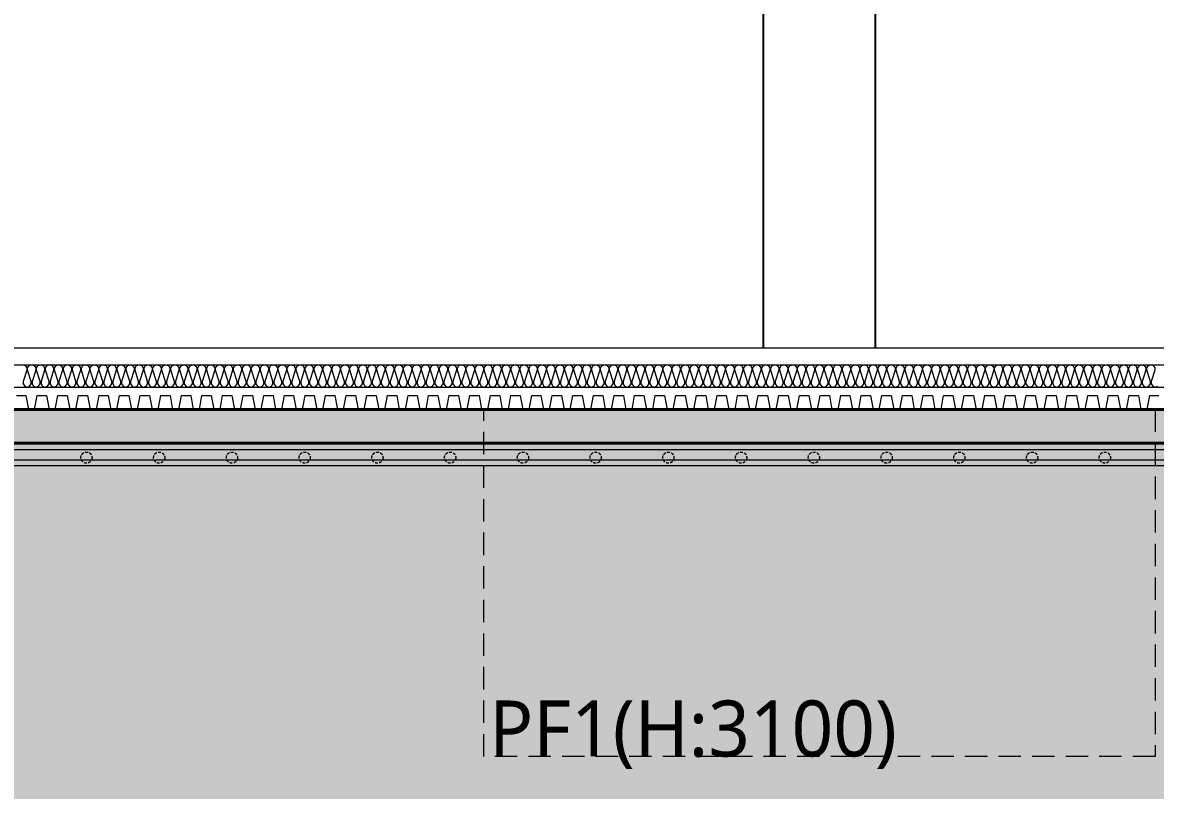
# Model space of a CAD drawing. Header units: millimetres. Extents: x 0 to 420000, y 0 to 297000.
# Drawn here: x 269893 to 280014, y 154548 to 161405 of the extents above; entities that cross this region are included whole.
import ezdxf
from ezdxf.enums import TextEntityAlignment as Align

# ---------------------------------------------------------------- set-up
doc = ezdxf.new("R2010")
doc.units = ezdxf.units.MM
doc.linetypes.add('CEN', pattern=[62, 60, -1, 0, -1])
doc.linetypes.add('HIDDEN', pattern=[0.375, 0.25, -0.125])
for name, color, linetype, lineweight in [('A-AXIS-LINE', 1, 'CEN', 15), ('A-CONC-LIN1', 2, 'Continuous', 40), ('A-ELEV-LIN2', 7, 'Continuous', 25), ('A-SECT-LIN3', 255, 'Continuous', 18), ('A-XXXX-DRBD', 9, 'Continuous', 20), ('A-XXXX-FIN2', 6, 'Continuous', 20), ('A-XXXX-HATC', 8, 'Continuous', 18), ('A-XXXX-HID', 8, 'HIDDEN', 18), ('A-XXXX-INSL2', 8, 'Continuous', 18)]:
    doc.layers.add(name, color=color, linetype=linetype, lineweight=lineweight)
doc.layers.add('A-CONC-SOLD', color=253, linetype='CEN')
doc.layers.add('A-XXXX-SOLD', color=252, linetype='Continuous')
doc.layers.add('A-XXXX-NPLT', color=144, linetype='Continuous', lineweight=15, plot=False)
doc.styles.add('맑은고딕', font='')
doc.styles.get('맑은고딕').set_extended_font_data('Malgun Gothic')
pattern_1 = [(0, (40, -50), (200, 200), [60, -140]), (0, (160, -30), (200, 200), [50, -150]), (0, (150, -20), (200, 200), [40, -160]), (0, (90, 30), (200, 200), [30, -30, 40, -100]), (0, (90, 40), (200, 200), [40, -10, 50, -100]), (0, (0, 80), (200, 200), [50, -150]), (0, (190, 90), (200, 200), [50, -150]), (90, (0, -10), (-200, 200), [30, -170]), (90, (30, 140), (-200, 200), [20, -180]), (90, (40, -50), (-200, 200), [30, -170]), (90, (60, 130), (-200, 200), [10, -190]), (90, (70, 50), (-200, 200), [30, -170]), (90, (90, -20), (-200, 200), [50, -150]), (90, (110, 120), (-200, 200), [30, -170]), (90, (130, 40), (-200, 200), [40, -160]), (90, (140, 40), (-200, 200), [40, -160]), (90, (160, -50), (-200, 200), [20, -180]), (90, (190, -20), (-200, 200), [50, -150]), (45, (20, -30), (0, 200), [84.8528, -197.98991]), (45, (40, -20), (0, 200), [42.4264, -240.41631]), (45, (130, 90), (0, 200), [56.56854, -226.27417]), (45, (130, 100), (0, 200), [42.4264, -240.41631]), (135, (60, 80), (-200, 2e-14), [14.1422, -268.70051]), (135, (20, -30), (-200, 2e-14), [28.2842, -254.55851]), (135, (80, 30), (-200, 2e-14), [28.2842, -254.55851]), (135, (130, 80), (-200, 2e-14), [28.2842, -254.55851]), (135, (190, 120), (-200, 2e-14), [42.4264, -240.41631]), (135, (190, 110), (-200, 2e-14), [28.2842, -254.55851]), (135, (180, 130), (-200, 2e-14), [28.2842, -254.55851]), (135, (120, -50), (-200, 2e-14), [42.4264, -240.41631]), (26.56505, (180, 70), (200, 8e-08), [22.36, -424.8536]), (26.56505, (130, 20), (200, 8e-08), [22.36, -424.8536]), (26.56505, (60, 80), (200, 8e-08), [44.72, -402.4936]), (26.56505, (70, 130), (200, 8e-08), [44.72, -402.4936]), (26.56505, (70, 80), (200, 8e-08), [44.72, -402.4936]), (26.56505, (190, 120), (200, 8e-08), [44.72, -402.4936]), (26.56505, (0, 20), (200, 8e-08), [67.082, -380.1316]), (26.56505, (0, 30), (200, 8e-08), [67.082, -380.1316]), (26.56505, (0, 110), (200, 8e-08), [67.082, -380.1316]), (63.43495, (100, 100), (1e-08, 200), [22.36, -424.8536]), (63.43495, (190, 90), (1e-08, 200), [22.36, -268.333595, 44.72, -111.8]), (63.43495, (170, 70), (1e-08, 200), [44.72, -402.4936]), (63.43495, (50, 90), (1e-08, 200), [44.72, -402.4936]), (63.43495, (40, 90), (1e-08, 200), [44.72, -402.4936]), (63.43495, (110, 110), (1e-08, 200), [67.082, -380.1316]), (116.56505, (60, 60), (-8e-08, 200), [22.36, -424.8536]), (116.56505, (190, 40), (-8e-08, 200), [22.36, -424.8536]), (116.56505, (150, -20), (-8e-08, 200), [44.72, -402.4936]), (116.56505, (140, -10), (-8e-08, 200), [44.72, -402.4936]), (116.56505, (160, 130), (-8e-08, 200), [44.72, -402.4936]), (116.56505, (0, 30), (-8e-08, 200), [44.72, -402.4936]), (116.56505, (100, -50), (-8e-08, 200), [67.082, -380.1316]), (153.43495, (170, 70), (-200, 1e-08), [44.72, -402.4936]), (153.43495, (180, 60), (-200, 1e-08), [44.72, -402.4936]), (153.43495, (30, -40), (-200, 1e-08), [22.36, -424.8536]), (153.43495, (90, 40), (-200, 1e-08), [22.36, -424.8536]), (153.43495, (130, 100), (-200, 1e-08), [22.36, -424.8536])]

# ---------------------------------------------------------------- blocks, each defined once
blk = doc.blocks.new('axis(220316)')
at = {"layer": 'A-AXIS-LINE', "ltscale": 1000}
for p, q in [((4631788.1, -441118.7), (4955413.1, -441118.7)), ((4631788.1, -442118.7), (4955413.1, -442118.7))]:
    blk.add_line(p, q, dxfattribs=at)
blk = doc.blocks.new('횡지하층')
at = {"layer": 'A-CONC-SOLD'}
h = blk.add_hatch(color=256, dxfattribs=at)
h.dxf.hatch_style = 1
h.paths.add_polyline_path([(4890651, -238161), (4890251, -238161), (4890251, -237111), (4890101, -237111), (4890101, -237361), (4889651, -237361), (4889651, -238361), (4889601, -238361), (4889601, -239061), (4889951, -239061), (4889951, -247661), (4889201, -247661), (4889201, -247111), (4889001, -247111), (4889001, -247661), (4758201, -247661), (4758201, -247111), (4758001, -247111), (4758001, -247661), (4757251, -247661), (4757251, -239061), (4757601, -239061), (4757601, -238361), (4757551, -238361), (4757551, -237361), (4757101, -237361), (4757101, -237111), (4756951, -237111), (4756951, -238161), (4756551, -238161), (4756551, -247961), (4890651, -247961)])
at = {"layer": 'A-CONC-LIN1'}
blk.add_lwpolyline([(4758201, -247661), (4889001, -247661), (4889001, -247111), (4889201, -247111), (4889201, -247661), (4889951, -247661), (4889951, -239061), (4889601, -239061), (4889601, -238361), (4889651, -238361), (4889651, -237361), (4890101, -237361), (4890101, -237111), (4890251, -237111), (4890251, -238161), (4890651, -238161), (4890651, -247961), (4756551, -247961)], dxfattribs=at)
at = {"layer": 'A-ELEV-LIN2'}
for p, q in [((4878101, -247111), (4878101, -238861)), ((4879101, -247111), (4879101, -238861))]:
    blk.add_line(p, q, dxfattribs=at)
at = {"layer": 'A-XXXX-DRBD'}
blk.add_lwpolyline([(4871426, -247536), (4871509, -247536), (4871532, -247661), (4871587, -247661), (4871610, -247536), (4871693, -247536), (4871717, -247661), (4871771, -247661), (4871794, -247536), (4871877, -247536), (4871901, -247661), (4871955, -247661), (4871979, -247536), (4872061, -247536), (4872085, -247661), (4872139, -247661), (4872163, -247536), (4872245, -247536), (4872269, -247661), (4872323, -247661), (4872347, -247536), (4872430, -247536), (4872453, -247661), (4872508, -247661), (4872531, -247536), (4872614, -247536), (4872637, -247661), (4872692, -247661), (4872715, -247536), (4872798, -247536), (4872821, -247661), (4872876, -247661), (4872899, -247536), (4872982, -247536), (4873005, -247661), (4873060, -247661), (4873083, -247536), (4873166, -247536), (4873189, -247661), (4873244, -247661), (4873267, -247536), (4873350, -247536), (4873373, -247661), (4873428, -247661), (4873451, -247536), (4873534, -247536), (4873557, -247661), (4873612, -247661), (4873635, -247536), (4873718, -247536), (4873741, -247661), (4873796, -247661), (4873819, -247536), (4873902, -247536), (4873926, -247661), (4873980, -247661), (4874004, -247536), (4874086, -247536), (4874110, -247661), (4874164, -247661), (4874188, -247536), (4874270, -247536), (4874294, -247661), (4874348, -247661), (4874372, -247536), (4874455, -247536), (4874478, -247661), (4874532, -247661), (4874556, -247536), (4874639, -247536), (4874662, -247661), (4874717, -247661), (4874740, -247536), (4874823, -247536), (4874846, -247661), (4874901, -247661), (4874924, -247536), (4875007, -247536), (4875030, -247661), (4875085, -247661), (4875108, -247536), (4875191, -247536), (4875214, -247661), (4875269, -247661), (4875292, -247536), (4875375, -247536), (4875398, -247661), (4875453, -247661), (4875476, -247536), (4875559, -247536), (4875582, -247661), (4875637, -247661), (4875660, -247536), (4875743, -247536), (4875766, -247661), (4875821, -247661), (4875844, -247536), (4875927, -247536), (4875951, -247661), (4876005, -247661), (4876029, -247536), (4876111, -247536), (4876135, -247661), (4876189, -247661), (4876213, -247536), (4876295, -247536), (4876319, -247661), (4876373, -247661), (4876397, -247536), (4876480, -247536), (4876503, -247661), (4876557, -247661), (4876581, -247536), (4876664, -247536), (4876687, -247661), (4876742, -247661), (4876765, -247536), (4876848, -247536), (4876871, -247661), (4876926, -247661), (4876949, -247536), (4877032, -247536), (4877055, -247661), (4877110, -247661), (4877133, -247536), (4877216, -247536), (4877239, -247661), (4877294, -247661), (4877317, -247536), (4877400, -247536), (4877423, -247661), (4877478, -247661), (4877501, -247536), (4877584, -247536), (4877607, -247661), (4877662, -247661), (4877685, -247536), (4877768, -247536), (4877791, -247661), (4877846, -247661), (4877869, -247536), (4877952, -247536), (4877976, -247661), (4878030, -247661), (4878053, -247536), (4878136, -247536), (4878160, -247661), (4878214, -247661), (4878238, -247536), (4878320, -247536), (4878344, -247661), (4878398, -247661), (4878422, -247536), (4878504, -247536), (4878528, -247661), (4878582, -247661), (4878606, -247536), (4878689, -247536), (4878712, -247661), (4878767, -247661), (4878790, -247536), (4878873, -247536), (4878896, -247661), (4878951, -247661), (4878974, -247536), (4879057, -247536), (4879080, -247661), (4879135, -247661), (4879158, -247536), (4879241, -247536), (4879264, -247661), (4879319, -247661), (4879342, -247536), (4879425, -247536), (4879448, -247661), (4879503, -247661), (4879526, -247536), (4879609, -247536), (4879632, -247661), (4879687, -247661), (4879710, -247536), (4879793, -247536), (4879816, -247661), (4879871, -247661), (4879894, -247536), (4879977, -247536), (4880001, -247661), (4880055, -247661), (4880078, -247536), (4880161, -247536), (4880185, -247661), (4880239, -247661), (4880263, -247536), (4880345, -247536), (4880369, -247661), (4880423, -247661), (4880447, -247536), (4880529, -247536), (4880553, -247661), (4880607, -247661), (4880631, -247536), (4880714, -247536), (4880737, -247661), (4880792, -247661), (4880815, -247536), (4880898, -247536), (4880921, -247661), (4880976, -247661), (4880999, -247536), (4881082, -247536), (4881105, -247661), (4881160, -247661), (4881183, -247536), (4881266, -247536), (4881289, -247661), (4881344, -247661), (4881367, -247536), (4881450, -247536), (4881473, -247661), (4881528, -247661), (4881551, -247536), (4881634, -247536)], dxfattribs=at)
at = {"layer": 'A-XXXX-FIN2'}
blk.add_line((4758351, -247111), (4888851, -247111), dxfattribs=at)
at = {"layer": 'A-XXXX-INSL2'}
for p, q in [((4758201, -247261), (4889001, -247261)), ((4758201, -247461), (4889001, -247461))]:
    blk.add_line(p, q, dxfattribs=at)
blk.add_lwpolyline([(4871481, -247261), (4871503, -247269), (4871517, -247289), (4871517, -247311), (4871485, -247411), (4871485, -247433), (4871499, -247453), (4871521, -247461), (4871543, -247453), (4871557, -247433), (4871557, -247411), (4871525, -247311), (4871525, -247289), (4871539, -247269), (4871561, -247261), (4871583, -247269), (4871597, -247289), (4871597, -247311), (4871565, -247411), (4871565, -247433), (4871579, -247453), (4871601, -247461), (4871623, -247453), (4871637, -247433), (4871637, -247411), (4871605, -247311), (4871605, -247289), (4871619, -247269), (4871641, -247261), (4871663, -247269), (4871677, -247289), (4871677, -247311), (4871645, -247411), (4871645, -247433), (4871659, -247453), (4871681, -247461), (4871703, -247453), (4871717, -247433), (4871717, -247411), (4871685, -247311), (4871685, -247289), (4871699, -247269), (4871721, -247261), (4871743, -247269), (4871757, -247289), (4871757, -247311), (4871725, -247411), (4871725, -247433), (4871739, -247453), (4871761, -247461), (4871783, -247453), (4871797, -247433), (4871797, -247411), (4871765, -247311), (4871765, -247289), (4871779, -247269), (4871801, -247261), (4871823, -247269), (4871837, -247289), (4871837, -247311), (4871805, -247411), (4871805, -247433), (4871819, -247453), (4871841, -247461), (4871863, -247453), (4871877, -247433), (4871877, -247411), (4871845, -247311), (4871845, -247289), (4871859, -247269), (4871881, -247261), (4871903, -247269), (4871917, -247289), (4871917, -247311), (4871885, -247411), (4871885, -247433), (4871899, -247453), (4871921, -247461), (4871943, -247453), (4871957, -247433), (4871957, -247411), (4871925, -247311), (4871925, -247289), (4871939, -247269), (4871961, -247261), (4871983, -247269), (4871997, -247289), (4871997, -247311), (4871965, -247411), (4871965, -247433), (4871979, -247453), (4872001, -247461), (4872023, -247453), (4872037, -247433), (4872037, -247411), (4872005, -247311), (4872005, -247289), (4872019, -247269), (4872041, -247261), (4872063, -247269), (4872077, -247289), (4872077, -247311), (4872045, -247411), (4872045, -247433), (4872059, -247453), (4872081, -247461), (4872103, -247453), (4872117, -247433), (4872117, -247411), (4872085, -247311), (4872085, -247289), (4872099, -247269), (4872121, -247261), (4872143, -247269), (4872157, -247289), (4872157, -247311), (4872125, -247411), (4872125, -247433), (4872139, -247453), (4872161, -247461), (4872183, -247453), (4872197, -247433), (4872197, -247411), (4872165, -247311), (4872165, -247289), (4872179, -247269), (4872201, -247261), (4872223, -247269), (4872237, -247289), (4872237, -247311), (4872205, -247411), (4872205, -247433), (4872219, -247453), (4872241, -247461), (4872263, -247453), (4872277, -247433), (4872277, -247411), (4872245, -247311), (4872245, -247289), (4872259, -247269), (4872281, -247261), (4872303, -247269), (4872317, -247289), (4872317, -247311), (4872285, -247411), (4872285, -247433), (4872299, -247453), (4872321, -247461), (4872343, -247453), (4872357, -247433), (4872357, -247411), (4872325, -247311), (4872325, -247289), (4872339, -247269), (4872361, -247261), (4872383, -247269), (4872397, -247289), (4872397, -247311), (4872365, -247411), (4872365, -247433), (4872379, -247453), (4872401, -247461), (4872423, -247453), (4872437, -247433), (4872437, -247411), (4872405, -247311), (4872405, -247289), (4872419, -247269), (4872441, -247261), (4872463, -247269), (4872477, -247289), (4872477, -247311), (4872445, -247411), (4872445, -247433), (4872459, -247453), (4872481, -247461), (4872503, -247453), (4872517, -247433), (4872517, -247411), (4872485, -247311), (4872485, -247289), (4872499, -247269), (4872521, -247261), (4872543, -247269), (4872557, -247289), (4872557, -247311), (4872525, -247411), (4872525, -247433), (4872539, -247453), (4872561, -247461), (4872583, -247453), (4872597, -247433), (4872597, -247411), (4872565, -247311), (4872565, -247289), (4872579, -247269), (4872601, -247261), (4872623, -247269), (4872637, -247289), (4872637, -247311), (4872605, -247411), (4872605, -247433), (4872619, -247453), (4872641, -247461), (4872663, -247453), (4872677, -247433), (4872677, -247411), (4872645, -247311), (4872645, -247289), (4872659, -247269), (4872681, -247261), (4872703, -247269), (4872717, -247289), (4872717, -247311), (4872685, -247411), (4872685, -247433), (4872699, -247453), (4872721, -247461), (4872743, -247453), (4872757, -247433), (4872757, -247411), (4872725, -247311), (4872725, -247289), (4872739, -247269), (4872761, -247261), (4872783, -247269), (4872797, -247289), (4872797, -247311), (4872765, -247411), (4872765, -247433), (4872779, -247453), (4872801, -247461), (4872823, -247453), (4872837, -247433), (4872837, -247411), (4872805, -247311), (4872805, -247289), (4872819, -247269), (4872841, -247261), (4872863, -247269), (4872877, -247289), (4872877, -247311), (4872845, -247411), (4872845, -247433), (4872859, -247453), (4872881, -247461), (4872903, -247453), (4872917, -247433), (4872917, -247411), (4872885, -247311), (4872885, -247289), (4872899, -247269), (4872921, -247261), (4872943, -247269), (4872957, -247289), (4872957, -247311), (4872925, -247411), (4872925, -247433), (4872939, -247453), (4872961, -247461), (4872983, -247453), (4872997, -247433), (4872997, -247411), (4872965, -247311), (4872965, -247289), (4872979, -247269), (4873001, -247261), (4873023, -247269), (4873037, -247289), (4873037, -247311), (4873005, -247411), (4873005, -247433), (4873019, -247453), (4873041, -247461), (4873063, -247453), (4873077, -247433), (4873077, -247411), (4873045, -247311), (4873045, -247289), (4873059, -247269), (4873081, -247261), (4873103, -247269), (4873117, -247289), (4873117, -247311), (4873085, -247411), (4873085, -247433), (4873099, -247453), (4873121, -247461), (4873143, -247453), (4873157, -247433), (4873157, -247411), (4873125, -247311), (4873125, -247289), (4873139, -247269), (4873161, -247261), (4873183, -247269), (4873197, -247289), (4873197, -247311), (4873165, -247411), (4873165, -247433), (4873179, -247453), (4873201, -247461), (4873223, -247453), (4873237, -247433), (4873237, -247411), (4873205, -247311), (4873205, -247289), (4873219, -247269), (4873241, -247261), (4873263, -247269), (4873277, -247289), (4873277, -247311), (4873245, -247411), (4873245, -247433), (4873259, -247453), (4873281, -247461), (4873303, -247453), (4873317, -247433), (4873317, -247411), (4873285, -247311), (4873285, -247289), (4873299, -247269), (4873321, -247261), (4873343, -247269), (4873357, -247289), (4873357, -247311), (4873325, -247411), (4873325, -247433), (4873339, -247453), (4873361, -247461), (4873383, -247453), (4873397, -247433), (4873397, -247411), (4873365, -247311), (4873365, -247289), (4873379, -247269), (4873401, -247261), (4873423, -247269), (4873437, -247289), (4873437, -247311), (4873405, -247411), (4873405, -247433), (4873419, -247453), (4873441, -247461), (4873463, -247453), (4873477, -247433), (4873477, -247411), (4873445, -247311), (4873445, -247289), (4873459, -247269), (4873481, -247261), (4873503, -247269), (4873517, -247289), (4873517, -247311), (4873485, -247411), (4873485, -247433), (4873499, -247453), (4873521, -247461), (4873543, -247453), (4873557, -247433), (4873557, -247411), (4873525, -247311), (4873525, -247289), (4873539, -247269), (4873561, -247261), (4873583, -247269), (4873597, -247289), (4873597, -247311), (4873565, -247411), (4873565, -247433), (4873579, -247453), (4873601, -247461), (4873623, -247453), (4873637, -247433), (4873637, -247411), (4873605, -247311), (4873605, -247289), (4873619, -247269), (4873641, -247261), (4873663, -247269), (4873677, -247289), (4873677, -247311), (4873645, -247411), (4873645, -247433), (4873659, -247453), (4873681, -247461), (4873703, -247453), (4873717, -247433), (4873717, -247411), (4873685, -247311), (4873685, -247289), (4873699, -247269), (4873721, -247261), (4873743, -247269), (4873757, -247289), (4873757, -247311), (4873725, -247411), (4873725, -247433), (4873739, -247453), (4873761, -247461), (4873783, -247453), (4873797, -247433), (4873797, -247411), (4873765, -247311), (4873765, -247289), (4873779, -247269), (4873801, -247261), (4873823, -247269), (4873837, -247289), (4873837, -247311), (4873805, -247411), (4873805, -247433), (4873819, -247453), (4873841, -247461), (4873863, -247453), (4873877, -247433), (4873877, -247411), (4873845, -247311), (4873845, -247289), (4873859, -247269), (4873881, -247261), (4873903, -247269), (4873917, -247289), (4873917, -247311), (4873885, -247411), (4873885, -247433), (4873899, -247453), (4873921, -247461), (4873943, -247453), (4873957, -247433), (4873957, -247411), (4873925, -247311), (4873925, -247289), (4873939, -247269), (4873961, -247261), (4873983, -247269), (4873997, -247289), (4873997, -247311), (4873965, -247411), (4873965, -247433), (4873979, -247453), (4874001, -247461), (4874023, -247453), (4874037, -247433), (4874037, -247411), (4874005, -247311), (4874005, -247289), (4874019, -247269), (4874041, -247261), (4874063, -247269), (4874077, -247289), (4874077, -247311), (4874045, -247411), (4874045, -247433), (4874059, -247453), (4874081, -247461), (4874103, -247453), (4874117, -247433), (4874117, -247411), (4874085, -247311), (4874085, -247289), (4874099, -247269), (4874121, -247261), (4874143, -247269), (4874157, -247289), (4874157, -247311), (4874125, -247411), (4874125, -247433), (4874139, -247453), (4874161, -247461), (4874183, -247453), (4874197, -247433), (4874197, -247411), (4874165, -247311), (4874165, -247289), (4874179, -247269), (4874201, -247261), (4874223, -247269), (4874237, -247289), (4874237, -247311), (4874205, -247411), (4874205, -247433), (4874219, -247453), (4874241, -247461), (4874263, -247453), (4874277, -247433), (4874277, -247411), (4874245, -247311), (4874245, -247289), (4874259, -247269), (4874281, -247261), (4874303, -247269), (4874317, -247289), (4874317, -247311), (4874285, -247411), (4874285, -247433), (4874299, -247453), (4874321, -247461), (4874343, -247453), (4874357, -247433), (4874357, -247411), (4874325, -247311), (4874325, -247289), (4874339, -247269), (4874361, -247261), (4874383, -247269), (4874397, -247289), (4874397, -247311), (4874365, -247411), (4874365, -247433), (4874379, -247453), (4874401, -247461), (4874423, -247453), (4874437, -247433), (4874437, -247411), (4874405, -247311), (4874405, -247289), (4874419, -247269), (4874441, -247261), (4874463, -247269), (4874477, -247289), (4874477, -247311), (4874445, -247411), (4874445, -247433), (4874459, -247453), (4874481, -247461), (4874503, -247453), (4874517, -247433), (4874517, -247411), (4874485, -247311), (4874485, -247289), (4874499, -247269), (4874521, -247261), (4874543, -247269), (4874557, -247289), (4874557, -247311), (4874525, -247411), (4874525, -247433), (4874539, -247453), (4874561, -247461), (4874583, -247453), (4874597, -247433), (4874597, -247411), (4874565, -247311), (4874565, -247289), (4874579, -247269), (4874601, -247261), (4874623, -247269), (4874637, -247289), (4874637, -247311), (4874605, -247411), (4874605, -247433), (4874619, -247453), (4874641, -247461), (4874663, -247453), (4874677, -247433), (4874677, -247411), (4874645, -247311), (4874645, -247289), (4874659, -247269), (4874681, -247261), (4874703, -247269), (4874717, -247289), (4874717, -247311), (4874685, -247411), (4874685, -247433), (4874699, -247453), (4874721, -247461), (4874743, -247453), (4874757, -247433), (4874757, -247411), (4874725, -247311), (4874725, -247289), (4874739, -247269), (4874761, -247261), (4874783, -247269), (4874797, -247289), (4874797, -247311), (4874765, -247411), (4874765, -247433), (4874779, -247453), (4874801, -247461), (4874823, -247453), (4874837, -247433), (4874837, -247411), (4874805, -247311), (4874805, -247289), (4874819, -247269), (4874841, -247261), (4874863, -247269), (4874877, -247289), (4874877, -247311), (4874845, -247411), (4874845, -247433), (4874859, -247453), (4874881, -247461), (4874903, -247453), (4874917, -247433), (4874917, -247411), (4874885, -247311), (4874885, -247289), (4874899, -247269), (4874921, -247261), (4874943, -247269), (4874957, -247289), (4874957, -247311), (4874925, -247411), (4874925, -247433), (4874939, -247453), (4874961, -247461), (4874983, -247453), (4874997, -247433), (4874997, -247411), (4874965, -247311), (4874965, -247289), (4874979, -247269), (4875001, -247261), (4875023, -247269), (4875037, -247289), (4875037, -247311), (4875005, -247411), (4875005, -247433), (4875019, -247453), (4875041, -247461), (4875063, -247453), (4875077, -247433), (4875077, -247411), (4875045, -247311), (4875045, -247289), (4875059, -247269), (4875081, -247261), (4875103, -247269), (4875117, -247289), (4875117, -247311), (4875085, -247411), (4875085, -247433), (4875099, -247453), (4875121, -247461), (4875143, -247453), (4875157, -247433), (4875157, -247411), (4875125, -247311), (4875125, -247289), (4875139, -247269), (4875161, -247261), (4875183, -247269), (4875197, -247289), (4875197, -247311), (4875165, -247411), (4875165, -247433), (4875179, -247453), (4875201, -247461), (4875223, -247453), (4875237, -247433), (4875237, -247411), (4875205, -247311), (4875205, -247289), (4875219, -247269), (4875241, -247261), (4875263, -247269), (4875277, -247289), (4875277, -247311), (4875245, -247411), (4875245, -247433), (4875259, -247453), (4875281, -247461), (4875303, -247453), (4875317, -247433), (4875317, -247411), (4875285, -247311), (4875285, -247289), (4875299, -247269), (4875321, -247261), (4875343, -247269), (4875357, -247289), (4875357, -247311), (4875325, -247411), (4875325, -247433), (4875339, -247453), (4875361, -247461), (4875383, -247453), (4875397, -247433), (4875397, -247411), (4875365, -247311), (4875365, -247289), (4875379, -247269), (4875401, -247261), (4875423, -247269), (4875437, -247289), (4875437, -247311), (4875405, -247411), (4875405, -247433), (4875419, -247453), (4875441, -247461), (4875463, -247453), (4875477, -247433), (4875477, -247411), (4875445, -247311), (4875445, -247289), (4875459, -247269), (4875481, -247261), (4875503, -247269), (4875517, -247289), (4875517, -247311), (4875485, -247411), (4875485, -247433), (4875499, -247453), (4875521, -247461), (4875543, -247453), (4875557, -247433), (4875557, -247411), (4875525, -247311), (4875525, -247289), (4875539, -247269), (4875561, -247261), (4875583, -247269), (4875597, -247289), (4875597, -247311), (4875565, -247411), (4875565, -247433), (4875579, -247453), (4875601, -247461), (4875623, -247453), (4875637, -247433), (4875637, -247411), (4875605, -247311), (4875605, -247289), (4875619, -247269), (4875641, -247261), (4875663, -247269), (4875677, -247289), (4875677, -247311), (4875645, -247411), (4875645, -247433), (4875659, -247453), (4875681, -247461), (4875703, -247453), (4875717, -247433), (4875717, -247411), (4875685, -247311), (4875685, -247289), (4875699, -247269), (4875721, -247261), (4875743, -247269), (4875757, -247289), (4875757, -247311), (4875725, -247411), (4875725, -247433), (4875739, -247453), (4875761, -247461), (4875783, -247453), (4875797, -247433), (4875797, -247411), (4875765, -247311), (4875765, -247289), (4875779, -247269), (4875801, -247261), (4875823, -247269), (4875837, -247289), (4875837, -247311), (4875805, -247411), (4875805, -247433), (4875819, -247453), (4875841, -247461), (4875863, -247453), (4875877, -247433), (4875877, -247411), (4875845, -247311), (4875845, -247289), (4875859, -247269), (4875881, -247261), (4875903, -247269), (4875917, -247289), (4875917, -247311), (4875885, -247411), (4875885, -247433), (4875899, -247453), (4875921, -247461), (4875943, -247453), (4875957, -247433), (4875957, -247411), (4875925, -247311), (4875925, -247289), (4875939, -247269), (4875961, -247261), (4875983, -247269), (4875997, -247289), (4875997, -247311), (4875965, -247411), (4875965, -247433), (4875979, -247453), (4876001, -247461), (4876023, -247453), (4876037, -247433), (4876037, -247411), (4876005, -247311), (4876005, -247289), (4876019, -247269), (4876041, -247261), (4876063, -247269), (4876077, -247289), (4876077, -247311), (4876045, -247411), (4876045, -247433), (4876059, -247453), (4876081, -247461), (4876103, -247453), (4876117, -247433), (4876117, -247411), (4876085, -247311), (4876085, -247289), (4876099, -247269), (4876121, -247261), (4876143, -247269), (4876157, -247289), (4876157, -247311), (4876125, -247411), (4876125, -247433), (4876139, -247453), (4876161, -247461), (4876183, -247453), (4876197, -247433), (4876197, -247411), (4876165, -247311), (4876165, -247289), (4876179, -247269), (4876201, -247261), (4876223, -247269), (4876237, -247289), (4876237, -247311), (4876205, -247411), (4876205, -247433), (4876219, -247453), (4876241, -247461), (4876263, -247453), (4876277, -247433), (4876277, -247411), (4876245, -247311), (4876245, -247289), (4876259, -247269), (4876281, -247261), (4876303, -247269), (4876317, -247289), (4876317, -247311), (4876285, -247411), (4876285, -247433), (4876299, -247453), (4876321, -247461), (4876343, -247453), (4876357, -247433), (4876357, -247411), (4876325, -247311), (4876325, -247289), (4876339, -247269), (4876361, -247261), (4876383, -247269), (4876397, -247289), (4876397, -247311), (4876365, -247411), (4876365, -247433), (4876379, -247453), (4876401, -247461), (4876423, -247453), (4876437, -247433), (4876437, -247411), (4876405, -247311), (4876405, -247289), (4876419, -247269), (4876441, -247261), (4876463, -247269), (4876477, -247289), (4876477, -247311), (4876445, -247411), (4876445, -247433), (4876459, -247453), (4876481, -247461), (4876503, -247453), (4876517, -247433), (4876517, -247411), (4876485, -247311), (4876485, -247289), (4876499, -247269), (4876521, -247261), (4876543, -247269), (4876557, -247289), (4876557, -247311), (4876525, -247411), (4876525, -247433), (4876539, -247453), (4876561, -247461), (4876583, -247453), (4876597, -247433), (4876597, -247411), (4876565, -247311), (4876565, -247289), (4876579, -247269), (4876601, -247261), (4876623, -247269), (4876637, -247289), (4876637, -247311), (4876605, -247411), (4876605, -247433), (4876619, -247453), (4876641, -247461), (4876663, -247453), (4876677, -247433), (4876677, -247411), (4876645, -247311), (4876645, -247289), (4876659, -247269), (4876681, -247261), (4876703, -247269), (4876717, -247289), (4876717, -247311), (4876685, -247411), (4876685, -247433), (4876699, -247453), (4876721, -247461), (4876743, -247453), (4876757, -247433), (4876757, -247411), (4876725, -247311), (4876725, -247289), (4876739, -247269), (4876761, -247261), (4876783, -247269), (4876797, -247289), (4876797, -247311), (4876765, -247411), (4876765, -247433), (4876779, -247453), (4876801, -247461), (4876823, -247453), (4876837, -247433), (4876837, -247411), (4876805, -247311), (4876805, -247289), (4876819, -247269), (4876841, -247261), (4876863, -247269), (4876877, -247289), (4876877, -247311), (4876845, -247411), (4876845, -247433), (4876859, -247453), (4876881, -247461), (4876903, -247453), (4876917, -247433), (4876917, -247411), (4876885, -247311), (4876885, -247289), (4876899, -247269), (4876921, -247261), (4876943, -247269), (4876957, -247289), (4876957, -247311), (4876925, -247411), (4876925, -247433), (4876939, -247453), (4876961, -247461), (4876983, -247453), (4876997, -247433), (4876997, -247411), (4876965, -247311), (4876965, -247289), (4876979, -247269), (4877001, -247261), (4877023, -247269), (4877037, -247289), (4877037, -247311), (4877005, -247411), (4877005, -247433), (4877019, -247453), (4877041, -247461), (4877063, -247453), (4877077, -247433), (4877077, -247411), (4877045, -247311), (4877045, -247289), (4877059, -247269), (4877081, -247261), (4877103, -247269), (4877117, -247289), (4877117, -247311), (4877085, -247411), (4877085, -247433), (4877099, -247453), (4877121, -247461), (4877143, -247453), (4877157, -247433), (4877157, -247411), (4877125, -247311), (4877125, -247289), (4877139, -247269), (4877161, -247261), (4877183, -247269), (4877197, -247289), (4877197, -247311), (4877165, -247411), (4877165, -247433), (4877179, -247453), (4877201, -247461), (4877223, -247453), (4877237, -247433), (4877237, -247411), (4877205, -247311), (4877205, -247289), (4877219, -247269), (4877241, -247261), (4877263, -247269), (4877277, -247289), (4877277, -247311), (4877245, -247411), (4877245, -247433), (4877259, -247453), (4877281, -247461), (4877303, -247453), (4877317, -247433), (4877317, -247411), (4877285, -247311), (4877285, -247289), (4877299, -247269), (4877321, -247261), (4877343, -247269), (4877357, -247289), (4877357, -247311), (4877325, -247411), (4877325, -247433), (4877339, -247453), (4877361, -247461), (4877383, -247453), (4877397, -247433), (4877397, -247411), (4877365, -247311), (4877365, -247289), (4877379, -247269), (4877401, -247261), (4877423, -247269), (4877437, -247289), (4877437, -247311), (4877405, -247411), (4877405, -247433), (4877419, -247453), (4877441, -247461), (4877463, -247453), (4877477, -247433), (4877477, -247411), (4877445, -247311), (4877445, -247289), (4877459, -247269), (4877481, -247261), (4877503, -247269), (4877517, -247289), (4877517, -247311), (4877485, -247411), (4877485, -247433), (4877499, -247453), (4877521, -247461), (4877543, -247453), (4877557, -247433), (4877557, -247411), (4877525, -247311), (4877525, -247289), (4877539, -247269), (4877561, -247261), (4877583, -247269), (4877597, -247289), (4877597, -247311), (4877565, -247411), (4877565, -247433), (4877579, -247453), (4877601, -247461), (4877623, -247453), (4877637, -247433), (4877637, -247411), (4877605, -247311), (4877605, -247289), (4877619, -247269), (4877641, -247261), (4877663, -247269), (4877677, -247289), (4877677, -247311), (4877645, -247411), (4877645, -247433), (4877659, -247453), (4877681, -247461), (4877703, -247453), (4877717, -247433), (4877717, -247411), (4877685, -247311), (4877685, -247289), (4877699, -247269), (4877721, -247261), (4877743, -247269), (4877757, -247289), (4877757, -247311), (4877725, -247411), (4877725, -247433), (4877739, -247453), (4877761, -247461), (4877783, -247453), (4877797, -247433), (4877797, -247411), (4877765, -247311), (4877765, -247289), (4877779, -247269), (4877801, -247261), (4877823, -247269), (4877837, -247289), (4877837, -247311), (4877805, -247411), (4877805, -247433), (4877819, -247453), (4877841, -247461), (4877863, -247453), (4877877, -247433), (4877877, -247411), (4877845, -247311), (4877845, -247289), (4877859, -247269), (4877881, -247261), (4877903, -247269), (4877917, -247289), (4877917, -247311), (4877885, -247411), (4877885, -247433), (4877899, -247453), (4877921, -247461), (4877943, -247453), (4877957, -247433), (4877957, -247411), (4877925, -247311), (4877925, -247289), (4877939, -247269), (4877961, -247261), (4877983, -247269), (4877997, -247289), (4877997, -247311), (4877965, -247411), (4877965, -247433), (4877979, -247453), (4878001, -247461), (4878023, -247453), (4878037, -247433), (4878037, -247411), (4878005, -247311), (4878005, -247289), (4878019, -247269), (4878041, -247261), (4878063, -247269), (4878077, -247289), (4878077, -247311), (4878045, -247411), (4878045, -247433), (4878059, -247453), (4878081, -247461), (4878103, -247453), (4878117, -247433), (4878117, -247411), (4878085, -247311), (4878085, -247289), (4878099, -247269), (4878121, -247261), (4878143, -247269), (4878157, -247289), (4878157, -247311), (4878125, -247411), (4878125, -247433), (4878139, -247453), (4878161, -247461), (4878183, -247453), (4878197, -247433), (4878197, -247411), (4878165, -247311), (4878165, -247289), (4878179, -247269), (4878201, -247261), (4878223, -247269), (4878237, -247289), (4878237, -247311), (4878205, -247411), (4878205, -247433), (4878219, -247453), (4878241, -247461), (4878263, -247453), (4878277, -247433), (4878277, -247411), (4878245, -247311), (4878245, -247289), (4878259, -247269), (4878281, -247261), (4878303, -247269), (4878317, -247289), (4878317, -247311), (4878285, -247411), (4878285, -247433), (4878299, -247453), (4878321, -247461), (4878343, -247453), (4878357, -247433), (4878357, -247411), (4878325, -247311), (4878325, -247289), (4878339, -247269), (4878361, -247261), (4878383, -247269), (4878397, -247289), (4878397, -247311), (4878365, -247411), (4878365, -247433), (4878379, -247453), (4878401, -247461), (4878423, -247453), (4878437, -247433), (4878437, -247411), (4878405, -247311), (4878405, -247289), (4878419, -247269), (4878441, -247261), (4878463, -247269), (4878477, -247289), (4878477, -247311), (4878445, -247411), (4878445, -247433), (4878459, -247453), (4878481, -247461), (4878503, -247453), (4878517, -247433), (4878517, -247411), (4878485, -247311), (4878485, -247289), (4878499, -247269), (4878521, -247261), (4878543, -247269), (4878557, -247289), (4878557, -247311), (4878525, -247411), (4878525, -247433), (4878539, -247453), (4878561, -247461), (4878583, -247453), (4878597, -247433), (4878597, -247411), (4878565, -247311), (4878565, -247289), (4878579, -247269), (4878601, -247261), (4878623, -247269), (4878637, -247289), (4878637, -247311), (4878605, -247411), (4878605, -247433), (4878619, -247453), (4878641, -247461), (4878663, -247453), (4878677, -247433), (4878677, -247411), (4878645, -247311), (4878645, -247289), (4878659, -247269), (4878681, -247261), (4878703, -247269), (4878717, -247289), (4878717, -247311), (4878685, -247411), (4878685, -247433), (4878699, -247453), (4878721, -247461), (4878743, -247453), (4878757, -247433), (4878757, -247411), (4878725, -247311), (4878725, -247289), (4878739, -247269), (4878761, -247261), (4878783, -247269), (4878797, -247289), (4878797, -247311), (4878765, -247411), (4878765, -247433), (4878779, -247453), (4878801, -247461), (4878823, -247453), (4878837, -247433), (4878837, -247411), (4878805, -247311), (4878805, -247289), (4878819, -247269), (4878841, -247261), (4878863, -247269), (4878877, -247289), (4878877, -247311), (4878845, -247411), (4878845, -247433), (4878859, -247453), (4878881, -247461), (4878903, -247453), (4878917, -247433), (4878917, -247411), (4878885, -247311), (4878885, -247289), (4878899, -247269), (4878921, -247261), (4878943, -247269), (4878957, -247289), (4878957, -247311), (4878925, -247411), (4878925, -247433), (4878939, -247453), (4878961, -247461), (4878983, -247453), (4878997, -247433), (4878997, -247411), (4878965, -247311), (4878965, -247289), (4878979, -247269), (4879001, -247261), (4879023, -247269), (4879037, -247289), (4879037, -247311), (4879005, -247411), (4879005, -247433), (4879019, -247453), (4879041, -247461), (4879063, -247453), (4879077, -247433), (4879077, -247411), (4879045, -247311), (4879045, -247289), (4879059, -247269), (4879081, -247261), (4879103, -247269), (4879117, -247289), (4879117, -247311), (4879085, -247411), (4879085, -247433), (4879099, -247453), (4879121, -247461), (4879143, -247453), (4879157, -247433), (4879157, -247411), (4879125, -247311), (4879125, -247289), (4879139, -247269), (4879161, -247261), (4879183, -247269), (4879197, -247289), (4879197, -247311), (4879165, -247411), (4879165, -247433), (4879179, -247453), (4879201, -247461), (4879223, -247453), (4879237, -247433), (4879237, -247411), (4879205, -247311), (4879205, -247289), (4879219, -247269), (4879241, -247261), (4879263, -247269), (4879277, -247289), (4879277, -247311), (4879245, -247411), (4879245, -247433), (4879259, -247453), (4879281, -247461), (4879303, -247453), (4879317, -247433), (4879317, -247411), (4879285, -247311), (4879285, -247289), (4879299, -247269), (4879321, -247261), (4879343, -247269), (4879357, -247289), (4879357, -247311), (4879325, -247411), (4879325, -247433), (4879339, -247453), (4879361, -247461), (4879383, -247453), (4879397, -247433), (4879397, -247411), (4879365, -247311), (4879365, -247289), (4879379, -247269), (4879401, -247261), (4879423, -247269), (4879437, -247289), (4879437, -247311), (4879405, -247411), (4879405, -247433), (4879419, -247453), (4879441, -247461), (4879463, -247453), (4879477, -247433), (4879477, -247411), (4879445, -247311), (4879445, -247289), (4879459, -247269), (4879481, -247261), (4879503, -247269), (4879517, -247289), (4879517, -247311), (4879485, -247411), (4879485, -247433), (4879499, -247453), (4879521, -247461), (4879543, -247453), (4879557, -247433), (4879557, -247411), (4879525, -247311), (4879525, -247289), (4879539, -247269), (4879561, -247261), (4879583, -247269), (4879597, -247289), (4879597, -247311), (4879565, -247411), (4879565, -247433), (4879579, -247453), (4879601, -247461), (4879623, -247453), (4879637, -247433), (4879637, -247411), (4879605, -247311), (4879605, -247289), (4879619, -247269), (4879641, -247261), (4879663, -247269), (4879677, -247289), (4879677, -247311), (4879645, -247411), (4879645, -247433), (4879659, -247453), (4879681, -247461), (4879703, -247453), (4879717, -247433), (4879717, -247411), (4879685, -247311), (4879685, -247289), (4879699, -247269), (4879721, -247261), (4879743, -247269), (4879757, -247289), (4879757, -247311), (4879725, -247411), (4879725, -247433), (4879739, -247453), (4879761, -247461), (4879783, -247453), (4879797, -247433), (4879797, -247411), (4879765, -247311), (4879765, -247289), (4879779, -247269), (4879801, -247261), (4879823, -247269), (4879837, -247289), (4879837, -247311), (4879805, -247411), (4879805, -247433), (4879819, -247453), (4879841, -247461), (4879863, -247453), (4879877, -247433), (4879877, -247411), (4879845, -247311), (4879845, -247289), (4879859, -247269), (4879881, -247261), (4879903, -247269), (4879917, -247289), (4879917, -247311), (4879885, -247411), (4879885, -247433), (4879899, -247453), (4879921, -247461), (4879943, -247453), (4879957, -247433), (4879957, -247411), (4879925, -247311), (4879925, -247289), (4879939, -247269), (4879961, -247261), (4879983, -247269), (4879997, -247289), (4879997, -247311), (4879965, -247411), (4879965, -247433), (4879979, -247453), (4880001, -247461), (4880023, -247453), (4880037, -247433), (4880037, -247411), (4880005, -247311), (4880005, -247289), (4880019, -247269), (4880041, -247261), (4880063, -247269), (4880077, -247289), (4880077, -247311), (4880045, -247411), (4880045, -247433), (4880059, -247453), (4880081, -247461), (4880103, -247453), (4880117, -247433), (4880117, -247411), (4880085, -247311), (4880085, -247289), (4880099, -247269), (4880121, -247261), (4880143, -247269), (4880157, -247289), (4880157, -247311), (4880125, -247411), (4880125, -247433), (4880139, -247453), (4880161, -247461), (4880183, -247453), (4880197, -247433), (4880197, -247411), (4880165, -247311), (4880165, -247289), (4880179, -247269), (4880201, -247261), (4880223, -247269), (4880237, -247289), (4880237, -247311), (4880205, -247411), (4880205, -247433), (4880219, -247453), (4880241, -247461), (4880263, -247453), (4880277, -247433), (4880277, -247411), (4880245, -247311), (4880245, -247289), (4880259, -247269), (4880281, -247261), (4880303, -247269), (4880317, -247289), (4880317, -247311), (4880285, -247411), (4880285, -247433), (4880299, -247453), (4880321, -247461), (4880343, -247453), (4880357, -247433), (4880357, -247411), (4880325, -247311), (4880325, -247289), (4880339, -247269), (4880361, -247261), (4880383, -247269), (4880397, -247289), (4880397, -247311), (4880365, -247411), (4880365, -247433), (4880379, -247453), (4880401, -247461), (4880423, -247453), (4880437, -247433), (4880437, -247411), (4880405, -247311), (4880405, -247289), (4880419, -247269), (4880441, -247261), (4880463, -247269), (4880477, -247289), (4880477, -247311), (4880445, -247411), (4880445, -247433), (4880459, -247453), (4880481, -247461), (4880503, -247453), (4880517, -247433), (4880517, -247411), (4880485, -247311), (4880485, -247289), (4880499, -247269), (4880521, -247261), (4880543, -247269), (4880557, -247289), (4880557, -247311), (4880525, -247411), (4880525, -247433), (4880539, -247453), (4880561, -247461), (4880583, -247453), (4880597, -247433), (4880597, -247411), (4880565, -247311), (4880565, -247289), (4880579, -247269), (4880601, -247261), (4880623, -247269), (4880637, -247289), (4880637, -247311), (4880605, -247411), (4880605, -247433), (4880619, -247453), (4880641, -247461), (4880663, -247453), (4880677, -247433), (4880677, -247411), (4880645, -247311), (4880645, -247289), (4880659, -247269), (4880681, -247261), (4880703, -247269), (4880717, -247289), (4880717, -247311), (4880685, -247411), (4880685, -247433), (4880699, -247453), (4880721, -247461), (4880743, -247453), (4880757, -247433), (4880757, -247411), (4880725, -247311), (4880725, -247289), (4880739, -247269), (4880761, -247261), (4880783, -247269), (4880797, -247289), (4880797, -247311), (4880765, -247411), (4880765, -247433), (4880779, -247453), (4880801, -247461), (4880823, -247453), (4880837, -247433), (4880837, -247411), (4880805, -247311), (4880805, -247289), (4880819, -247269), (4880841, -247261), (4880863, -247269), (4880877, -247289), (4880877, -247311), (4880845, -247411), (4880845, -247433), (4880859, -247453), (4880881, -247461), (4880903, -247453), (4880917, -247433), (4880917, -247411), (4880885, -247311), (4880885, -247289), (4880899, -247269), (4880921, -247261), (4880943, -247269), (4880957, -247289), (4880957, -247311), (4880925, -247411), (4880925, -247433), (4880939, -247453), (4880961, -247461), (4880983, -247453), (4880997, -247433), (4880997, -247411), (4880965, -247311), (4880965, -247289), (4880979, -247269), (4881001, -247261), (4881023, -247269), (4881037, -247289), (4881037, -247311), (4881005, -247411), (4881005, -247433), (4881019, -247453), (4881041, -247461), (4881063, -247453), (4881077, -247433), (4881077, -247411), (4881045, -247311), (4881045, -247289), (4881059, -247269), (4881081, -247261), (4881103, -247269), (4881117, -247289), (4881117, -247311), (4881085, -247411), (4881085, -247433), (4881099, -247453), (4881121, -247461), (4881143, -247453), (4881157, -247433), (4881157, -247411), (4881125, -247311), (4881125, -247289), (4881139, -247269), (4881161, -247261), (4881183, -247269), (4881197, -247289), (4881197, -247311), (4881165, -247411), (4881165, -247433), (4881179, -247453), (4881201, -247461), (4881223, -247453), (4881237, -247433), (4881237, -247411), (4881205, -247311), (4881205, -247289), (4881219, -247269), (4881241, -247261), (4881263, -247269), (4881277, -247289), (4881277, -247311), (4881245, -247411), (4881245, -247433), (4881259, -247453), (4881281, -247461), (4881303, -247453), (4881317, -247433), (4881317, -247411), (4881285, -247311), (4881285, -247289), (4881299, -247269), (4881321, -247261), (4881343, -247269), (4881357, -247289), (4881357, -247311), (4881325, -247411), (4881325, -247433), (4881339, -247453), (4881361, -247461), (4881383, -247453), (4881397, -247433), (4881397, -247411), (4881365, -247311), (4881365, -247289), (4881379, -247269), (4881401, -247261), (4881423, -247269), (4881437, -247289), (4881437, -247311), (4881405, -247411), (4881405, -247433), (4881419, -247453), (4881441, -247461), (4881463, -247453), (4881477, -247433), (4881477, -247411), (4881445, -247311), (4881445, -247289), (4881459, -247269), (4881481, -247261), (4881503, -247269), (4881517, -247289), (4881517, -247311), (4881485, -247411), (4881485, -247433), (4881499, -247453), (4881521, -247461), (4881543, -247453), (4881557, -247433), (4881557, -247411), (4881525, -247311), (4881525, -247289), (4881539, -247269), (4881561, -247261), (4881583, -247269), (4881597, -247289), (4881597, -247311), (4881565, -247411), (4881565, -247433), (4881579, -247453), (4881601, -247461), (4881623, -247453)], dxfattribs=at)
blk = doc.blocks.new('PF1')
at = {"layer": 'A-XXXX-HID', "color": 0, "ltscale": 800}
blk.add_lwpolyline([(3000, 0), (3000, -3100), (-3000, -3100), (-3000, 0), (3000, 0)], dxfattribs=at)
at = {"layer": 'A-XXXX-NPLT', "style": '맑은고딕'}
blk.add_text('PF1(H:3100)', height=500, dxfattribs=at).set_placement((-1130, -2901), align=Align.MIDDLE)

msp = doc.modelspace()

# ---------------------------------------------------------------- hatches: boundary and pattern name
at = {"layer": 'A-XXXX-HATC'}
h = msp.add_hatch(dxfattribs=at)
h.set_pattern_fill('DOTS', color=256, scale=10)
h.set_pattern_definition([(0, (0, -50), (7.9375, 15.875), [0, -15.875])])
h.paths.add_polyline_path([(154962.5, 157650), (289062.5, 157650), (289062.5, 157590), (154962.5, 157590)])
h = msp.add_hatch(dxfattribs=at)
h.set_pattern_fill('돌01', color=256, scale=200)
h.set_pattern_definition(pattern_1)
h.paths.add_polyline_path([(289062.5, 157590), (154962.5, 157590), (154962.5, 157450), (289062.5, 157450)])
h = msp.add_hatch(dxfattribs=at)
h.set_pattern_fill('돌01', color=256, scale=200)
h.set_pattern_definition(pattern_1)
h.paths.add_polyline_path([(289062.5, 157590), (154962.5, 157590), (154962.5, 157450), (289062.5, 157450)])
at = {"layer": 'A-XXXX-HID'}
h = msp.add_hatch(dxfattribs=at)
h.set_pattern_fill('KHAT49', color=256, scale=10)
h.set_pattern_definition([(0, (7, 5.5), (10, 10), [0.5, -0.5, 1, -8]), (0, (3, 6), (10, 10), [2.5, -7.5]), (0, (2.5, 6.5), (10, 10), [2.5, -7.5]), (0, (7, 9), (10, 10), [0.5, -9.5]), (0, (2, 10), (10, 10), [1.5, -8.5]), (0, (2, 10.5), (10, 10), [1.5, -8.5]), (0, (8, 11), (10, 10), [3, -7]), (0, (7.5, 11.5), (10, 10), [3, -7]), (0, (5, 12.5), (10, 10), [1, -9]), (0, (5.5, 13), (10, 10), [0.5, -9.5]), (0, (1, 14), (10, 10), [0.5, -0.5, 0.5, -8.5]), (90, (1, 12), (-10, 10), [1.5, -8.5]), (90, (1.5, 8.5), (-10, 10), [0.5, -1, 0.5, -1, 2, -5]), (90, (2.5, 14.5), (-10, 10), [0.5, -9.5]), (90, (4, 10), (-10, 10), [0.5, -9.5]), (90, (4.5, 12.5), (-10, 10), [0.5, -9.5]), (90, (5.5, 7), (-10, 10), [1, -9]), (90, (6, 6.5), (-10, 10), [1.5, -8.5]), (90, (6.5, 12.5), (-10, 10), [1, -0.5, 1, -7.5]), (90, (7, 9.5), (-10, 10), [2, -8]), (90, (7.5, 9.5), (-10, 10), [1, -9]), (90, (8.5, 6), (-10, 10), [2, -8]), (90, (9, 6), (-10, 10), [1.5, -8.5]), (45, (5, 6.5), (0, 10), [0.7071067, -13.43502892]), (45, (6.5, 9), (0, 10), [0.7071067, -13.43502892]), (45, (7.5, 10.5), (0, 10), [0.7071067, -13.43502892]), (45, (0.5, 11.5), (0, 10), [0.7071067, -13.43502892]), (45, (1.5, 13.5), (0, 10), [0.7071067, -13.43502892]), (45, (6, 8), (0, 10), [1.41421, -12.72792562]), (45, (7, 14.5), (0, 10), [1.41421, -12.72792562]), (135, (6.5, 5), (-10, 1e-15), [1.41421, -12.72792562]), (135, (7, 5.5), (-10, 1e-15), [1.41421, -12.72792562]), (135, (8.5, 8), (-10, 1e-15), [1.41421, -12.72792562]), (135, (7, 11.5), (-10, 1e-15), [1.41421, -12.72792562]), (135, (7.5, 11.5), (-10, 1e-15), [1.41421, -12.72792562]), (135, (5.5, 8.5), (-10, 1e-15), [2.12132, -12.02081562]), (135, (9, 8), (-10, 1e-15), [2.12132, -12.02081562]), (135, (5.5, 8), (-10, 1e-15), [2.828427, -11.31370862]), (135, (1, 14), (-10, 1e-15), [2.828427, -11.31370862]), (135, (1, 13.5), (-10, 1e-15), [2.828427, -11.31370862]), (135, (1.5, 8), (-10, 1e-15), [0.7071067, -13.43502892]), (135, (1.5, 10.5), (-10, 1e-15), [0.7071067, -13.43502892]), (26.5650512, (7.5, 5.5), (10, 4e-09), [1.1180339, -21.2426458]), (26.5650512, (5.5, 8.5), (10, 4e-09), [1.1180339, -21.2426458]), (26.5650512, (9, 7.5), (10, 4e-09), [2.236068, -20.12461177]), (26.5650512, (9, 8), (10, 4e-09), [2.236068, -20.12461177]), (63.4349488, (6, 13), (5e-10, 10), [1.118, -11.18, 2.236, -7.82667977]), (63.4349488, (1, 9), (5e-10, 10), [1.1180339, -21.2426458]), (63.4349488, (2.5, 5), (5e-10, 10), [1.1180339, -21.2426458]), (63.4349488, (1.5, 9), (5e-10, 10), [1.1180339, -21.2426458]), (63.4349488, (6.5, 13.5), (5e-10, 10), [1.1180339, -21.2426458]), (63.4349488, (6, 13), (5e-10, 10), [1.1180339, -21.2426458]), (63.4349488, (4, 10.5), (5e-10, 10), [2.236068, -20.12461177]), (63.4349488, (3.5, 10.5), (5e-10, 10), [2.236068, -20.12461177]), (116.5650512, (2, 10.5), (-4e-09, 10), [1.1180339, -21.2426458]), (116.5650512, (2.5, 6), (-4e-09, 10), [2.236068, -20.12461177]), (116.5650512, (2.5, 6.5), (-4e-09, 10), [2.236068, -20.12461177]), (153.4349488, (4.5, 13), (-10, 5e-10), [2.236068, -20.12461177]), (153.4349488, (5.5, 13), (-10, 5e-10), [3.35410196, -19.0065778])])
h.paths.add_polyline_path([(154962.5, 157705), (154962.5, 157505), (289062.5, 157505), (289062.5, 157705)])
at = {"layer": 'A-XXXX-SOLD'}
h = msp.add_hatch(color=256, dxfattribs=at)
h.dxf.hatch_style = 1
edge = h.paths.add_edge_path()
edge.add_line((110962.5, 156300), (110962.5, 156300))
edge.add_line((110962.5, 156300), (110962.5, 167200))
edge.add_line((110962.5, 167200), (111512.5, 167200))
edge.add_line((111512.5, 167200), (111512.5, 167300))
edge.add_line((111512.5, 167300), (100372.7, 167300))
edge.add_line((100372.7, 167300), (100372.7, 167078.1))
edge.add_arc((94222.7, 81943.7), 85356.2, 85.868204, 94.131796)
edge.add_line((88072.7, 167078.1), (88072.7, 167300))
edge.add_line((88072.7, 167300), (50205.2, 167300))
edge.add_line((50205.2, 167300), (50205.2, 148500))
edge.add_line((50205.2, 148500), (373825, 148500))
edge.add_line((373825, 148500), (373825, 167100))
edge.add_arc((350657.4, -1174940.9), 1342240.9, 89.0110046, 91.0020244)
edge.add_line((327184.7, 167094.7), (327184.7, 167300))
edge.add_line((327184.7, 167300), (289062.5, 167300))
edge.add_line((289062.5, 167300), (289062.5, 157450))
edge.add_line((289062.5, 157450), (154962.5, 157450))
edge.add_line((154962.5, 157450), (154962.5, 167300))
edge.add_line((154962.5, 167300), (153912.5, 167300))
edge.add_line((153912.5, 167300), (153912.5, 158450))
edge.add_line((153912.5, 158450), (146148.2, 158450))
edge.add_line((146148.2, 158450), (145148.2, 157400))
edge.add_line((145148.2, 157400), (130911, 157400))
edge.add_line((130911, 157400), (129911, 156100))
edge.add_line((129911, 156100), (110962.5, 156100))
edge.add_line((110962.5, 156100), (110962.5, 156300))

# ---------------------------------------------------------------- linework, layer by layer
at = {"layer": 'A-SECT-LIN3'}
msp.add_lwpolyline([(154962.5, 157650), (289062.5, 157650), (289062.5, 157590), (154962.5, 157590)], close=True, dxfattribs=at)
at = {"layer": 'A-XXXX-HATC'}
msp.add_lwpolyline([(289062.5, 157590), (154962.5, 157590), (154962.5, 157450), (289062.5, 157450)], close=True, dxfattribs=at)
at = {"layer": 'A-XXXX-HID', "color": 0, "ltscale": 100}
for centre in [(270462.5, 157520), (271112.5, 157520), (271762.5, 157520), (272412.5, 157520), (273062.5, 157520), (273712.5, 157520), (274362.5, 157520), (275012.5, 157520), (275662.5, 157520), (276312.5, 157520), (276962.5, 157520), (277612.5, 157520), (278262.5, 157520), (278912.5, 157520), (279562.5, 157520)]:
    msp.add_circle(centre, 50, dxfattribs=at)

# ---------------------------------------------------------------- block references
msp.add_blockref('PF1', (277012.5, 157950))
at = {"layer": 'A-AXIS-LINE'}
msp.add_blockref('axis(220316)', (-4581588.1, 599618.7), dxfattribs=at)
at = {"layer": 'A-CONC-LIN1'}
msp.add_blockref('횡지하층', (-4601588.1, 405611.1), dxfattribs=at)

doc.saveas('drawing.dxf')
